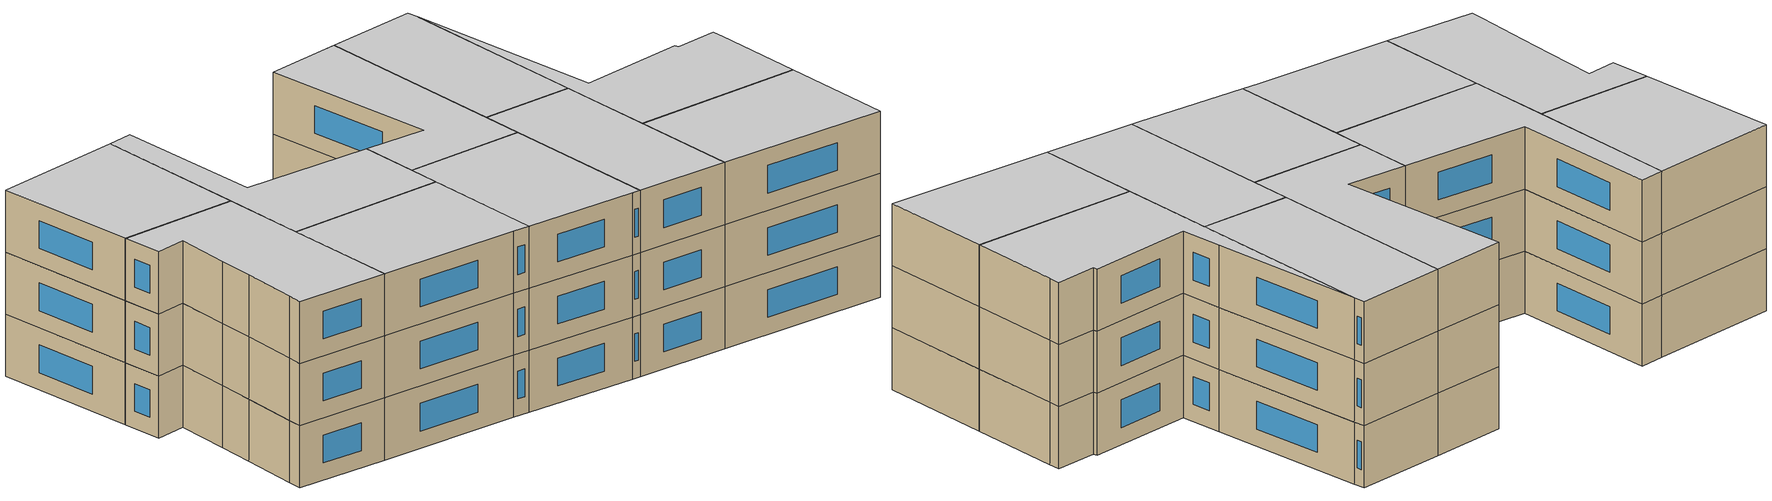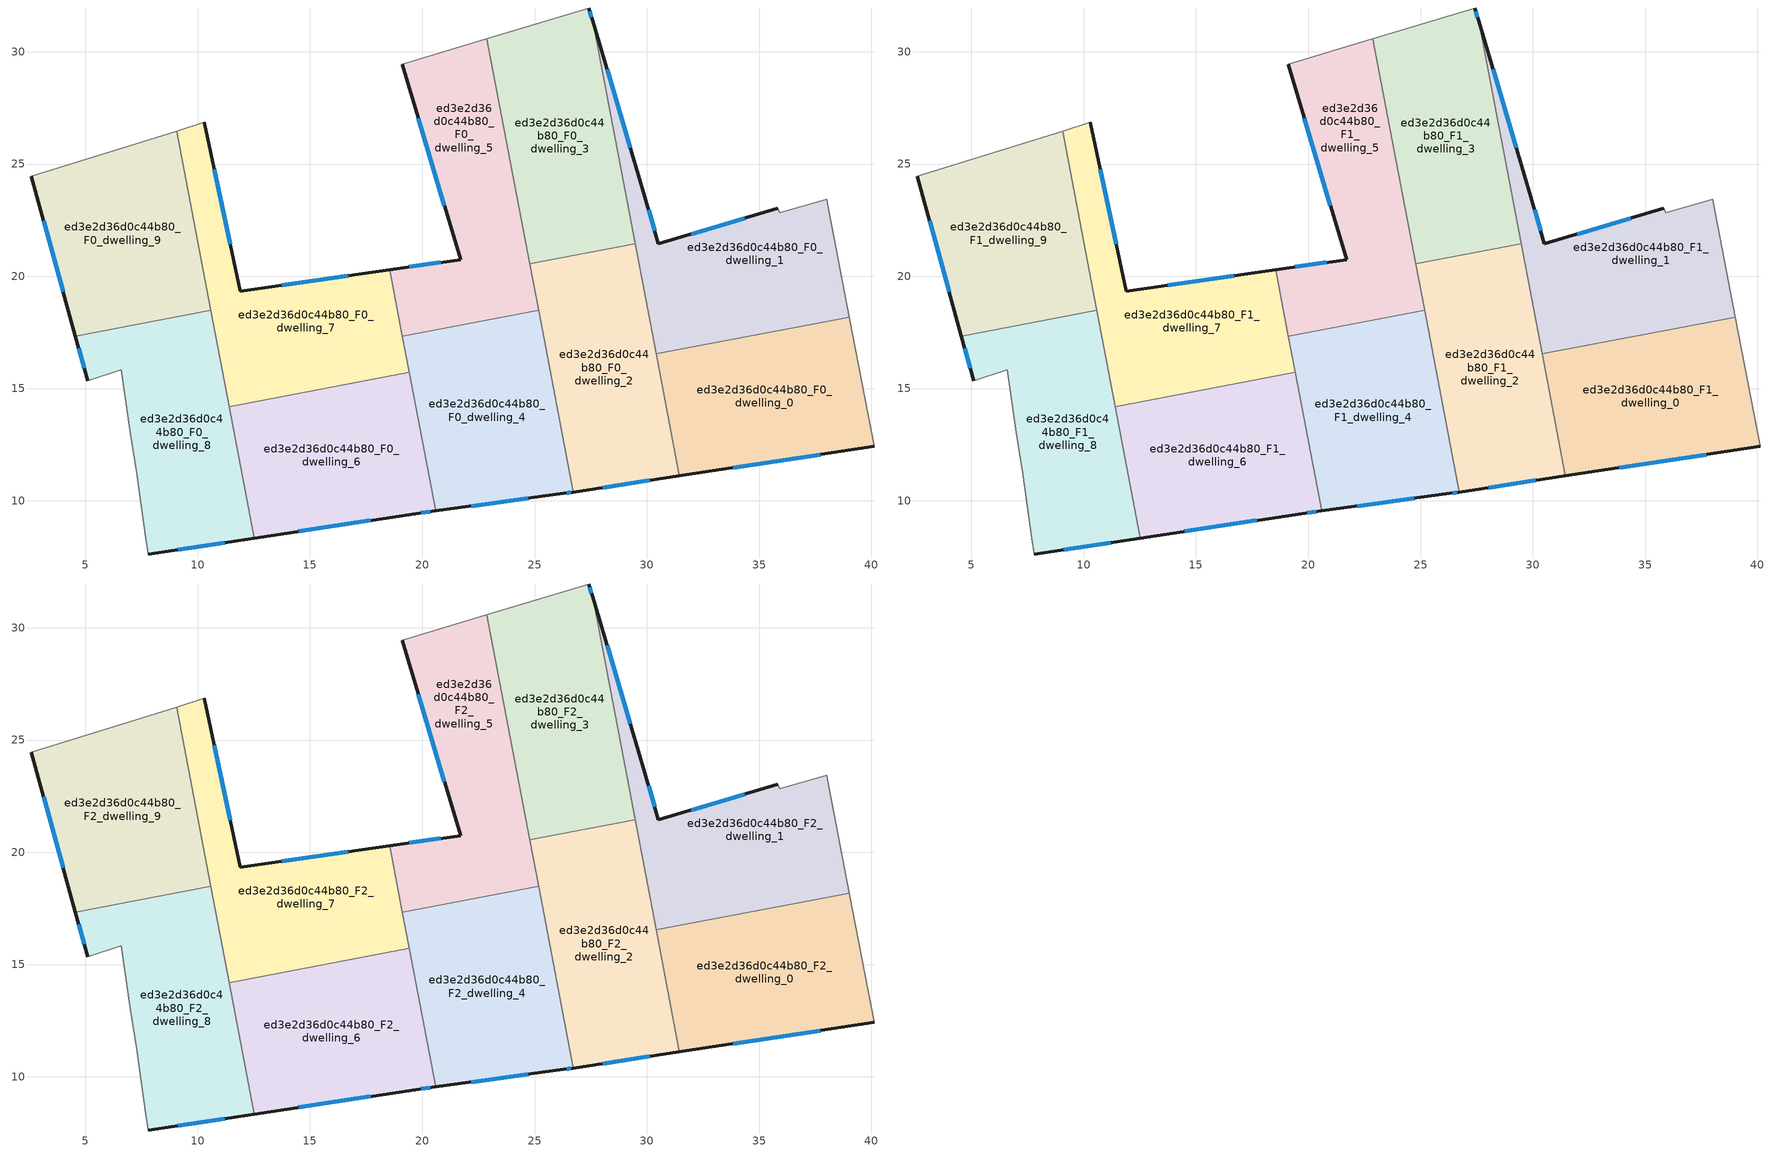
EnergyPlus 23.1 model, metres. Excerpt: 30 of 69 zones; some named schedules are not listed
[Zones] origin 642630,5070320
ed3e2d36d0c44b80_F0_dwelling_0
 floor ground (EU_floor_Construction): 39.02,18.18 40.12,12.43 31.45,11.11 30.41,16.54 z0
 wall outside (EU_wall_Construction): 31.45,11.11 40.12,12.43 z0:3
 wall to ed3e2d36d0c44b80_F0_dwelling_1 (EU_wall_Construction): 39.02,18.18 30.41,16.54 z0:3
 wall adiabatic (EU_wall_Construction): 40.12,12.43 39.02,18.18 z0:3
 wall to ed3e2d36d0c44b80_F0_dwelling_2 (EU_wall_Construction): 30.41,16.54 31.45,11.11 z0:3
 window (EU_Window_Construction): 33.85,11.48 37.72,12.07 z0.83:2.17
ed3e2d36d0c44b80_F0_dwelling_1
 floor ground (EU_floor_Construction): 38.02,23.44 38.12,22.84 39.02,18.18 30.41,16.54 27.58,31.39 29.92,23.54 30.52,21.44 35.82,23.04 35.92,22.84 z0
 wall outside (EU_wall_Construction): 35.82,23.04 30.52,21.44 29.92,23.54 27.58,31.39 z0:3
 wall adiabatic (EU_wall_Construction): 39.02,18.18 38.12,22.84 38.02,23.44 35.92,22.84 35.82,23.04 z0:3
 wall to ed3e2d36d0c44b80_F0_dwelling_3 (EU_wall_Construction): 27.58,31.39 29.48,21.46 z0:3
 wall to ed3e2d36d0c44b80_F0_dwelling_2 (EU_wall_Construction): 29.48,21.46 30.41,16.54 z0:3
 window (EU_Window_Construction): 29.27,25.71 28.23,29.22 / 30.35,22.02 30.08,22.96 / 34.35,22.6 31.98,21.88 z0.83:2.17
ed3e2d36d0c44b80_F0_dwelling_2
 floor ground (EU_floor_Construction): 29.48,21.46 31.45,11.11 26.72,10.39 24.78,20.56 z0
 wall outside (EU_wall_Construction): 26.72,10.39 31.45,11.11 z0:3
 wall to ed3e2d36d0c44b80_F0_dwelling_3 (EU_wall_Construction): 29.48,21.46 24.78,20.56 z0:3
 wall to ed3e2d36d0c44b80_F0_dwelling_4 (EU_wall_Construction): 25.18,18.49 26.72,10.39 z0:3
 wall to ed3e2d36d0c44b80_F0_dwelling_5 (EU_wall_Construction): 24.78,20.56 25.18,18.49 z0:3
 window (EU_Window_Construction): 28.03,10.59 30.14,10.91 z0.83:2.17
ed3e2d36d0c44b80_F0_dwelling_3
 floor ground (EU_floor_Construction): 27.58,31.39 29.48,21.46 24.78,20.56 22.87,30.58 27.42,31.95 z0
 wall outside (EU_wall_Construction): 27.58,31.39 27.42,31.95 z0:3
 wall adiabatic (EU_wall_Construction): 27.42,31.95 22.87,30.58 z0:3
 wall to ed3e2d36d0c44b80_F0_dwelling_5 (EU_wall_Construction): 22.87,30.58 24.78,20.56 z0:3
 window (EU_Window_Construction): 27.54,31.54 27.46,31.79 z0.83:2.17
ed3e2d36d0c44b80_F0_dwelling_4
 floor ground (EU_floor_Construction): 25.18,18.49 26.72,10.39 26.31,10.33 20.59,9.55 19.11,17.33 z0
 wall outside (EU_wall_Construction): 20.59,9.55 26.31,10.33 26.72,10.39 z0:3
 wall to ed3e2d36d0c44b80_F0_dwelling_5 (EU_wall_Construction): 25.18,18.49 19.11,17.33 z0:3
 wall to ed3e2d36d0c44b80_F0_dwelling_6 (EU_wall_Construction): 19.42,15.72 20.59,9.55 z0:3
 wall to ed3e2d36d0c44b80_F0_dwelling_7 (EU_wall_Construction): 19.11,17.33 19.42,15.72 z0:3
 window (EU_Window_Construction): 26.42,10.35 26.61,10.38 / 22.18,9.77 24.73,10.12 z0.83:2.17
ed3e2d36d0c44b80_F0_dwelling_5
 floor ground (EU_floor_Construction): 22.87,30.58 25.18,18.49 19.11,17.33 18.55,20.29 21.71,20.74 19.11,29.45 z0
 wall outside (EU_wall_Construction): 19.11,29.45 21.71,20.74 18.55,20.29 z0:3
 wall adiabatic (EU_wall_Construction): 22.87,30.58 19.11,29.45 z0:3
 wall to ed3e2d36d0c44b80_F0_dwelling_7 (EU_wall_Construction): 18.55,20.29 19.11,17.33 z0:3
 window (EU_Window_Construction): 19.83,27.04 20.99,23.15 / 20.83,20.62 19.42,20.41 z0.83:2.17
ed3e2d36d0c44b80_F0_dwelling_6
 floor ground (EU_floor_Construction): 19.42,15.72 20.59,9.55 19.7,9.43 12.52,8.34 11.4,14.19 z0
 wall outside (EU_wall_Construction): 12.52,8.34 19.7,9.43 20.59,9.55 z0:3
 wall to ed3e2d36d0c44b80_F0_dwelling_7 (EU_wall_Construction): 19.42,15.72 11.4,14.19 z0:3
 wall to ed3e2d36d0c44b80_F0_dwelling_8 (EU_wall_Construction): 11.4,14.19 12.52,8.34 z0:3
 window (EU_Window_Construction): 14.51,8.64 17.72,9.13 / 19.95,9.47 20.35,9.52 z0.83:2.17
ed3e2d36d0c44b80_F0_dwelling_7
 floor ground (EU_floor_Construction): 18.55,20.29 19.42,15.72 11.4,14.19 9.06,26.46 10.3,26.85 11.9,19.34 z0
 wall outside (EU_wall_Construction): 18.55,20.29 11.9,19.34 10.3,26.85 z0:3
 wall adiabatic (EU_wall_Construction): 10.3,26.85 9.06,26.46 z0:3
 wall to ed3e2d36d0c44b80_F0_dwelling_9 (EU_wall_Construction): 9.06,26.46 10.58,18.49 z0:3
 wall to ed3e2d36d0c44b80_F0_dwelling_8 (EU_wall_Construction): 10.58,18.49 11.4,14.19 z0:3
 window (EU_Window_Construction): 11.46,21.42 10.75,24.77 / 16.71,20.03 13.74,19.6 z0.83:2.17
ed3e2d36d0c44b80_F0_dwelling_8
 floor ground (EU_floor_Construction): 10.58,18.49 12.52,8.34 7.8,7.63 7.7,8.34 7.3,11.24 7,13.04 6.6,15.84 5.1,15.34 4.55,17.34 z0
 wall outside (EU_wall_Construction): 4.55,17.34 5.1,15.34 / 7.8,7.63 12.52,8.34 z0:3
 wall adiabatic (EU_wall_Construction): 5.1,15.34 6.6,15.84 7,13.04 7.3,11.24 7.7,8.34 7.8,7.63 z0:3
 wall to ed3e2d36d0c44b80_F0_dwelling_9 (EU_wall_Construction): 10.58,18.49 4.55,17.34 z0:3
 window (EU_Window_Construction): 4.7,16.79 4.95,15.89 / 9.1,7.83 11.21,8.14 z0.83:2.17
ed3e2d36d0c44b80_F0_dwelling_9
 floor ground (EU_floor_Construction): 9.06,26.46 10.58,18.49 4.55,17.34 2.6,24.45 z0
 wall outside (EU_wall_Construction): 2.6,24.45 4.55,17.34 z0:3
 wall adiabatic (EU_wall_Construction): 9.06,26.46 2.6,24.45 z0:3
 window (EU_Window_Construction): 3.14,22.48 4.01,19.31 z0.83:2.17
ed3e2d36d0c44b80_F1_dwelling_0
 floor to ed3e2d36d0c44b80_F0_dwelling_0 (EU_floor_Construction): 39.02,18.18 40.12,12.43 31.45,11.11 30.41,16.54 z3
 wall outside (EU_wall_Construction): 31.45,11.11 40.12,12.43 z3:6
 wall to ed3e2d36d0c44b80_F1_dwelling_1 (EU_wall_Construction): 39.02,18.18 30.41,16.54 z3:6
 wall adiabatic (EU_wall_Construction): 40.12,12.43 39.02,18.18 z3:6
 wall to ed3e2d36d0c44b80_F1_dwelling_2 (EU_wall_Construction): 30.41,16.54 31.45,11.11 z3:6
 window (EU_Window_Construction): 33.85,11.48 37.72,12.07 z3.83:5.17
ed3e2d36d0c44b80_F1_dwelling_1
 floor to ed3e2d36d0c44b80_F0_dwelling_1 (EU_floor_Construction): 38.02,23.44 38.12,22.84 39.02,18.18 30.41,16.54 27.58,31.39 29.92,23.54 30.52,21.44 35.82,23.04 35.92,22.84 z3
 wall outside (EU_wall_Construction): 35.82,23.04 30.52,21.44 29.92,23.54 27.58,31.39 z3:6
 wall adiabatic (EU_wall_Construction): 39.02,18.18 38.12,22.84 38.02,23.44 35.92,22.84 35.82,23.04 z3:6
 wall to ed3e2d36d0c44b80_F1_dwelling_3 (EU_wall_Construction): 27.58,31.39 29.48,21.46 z3:6
 wall to ed3e2d36d0c44b80_F1_dwelling_2 (EU_wall_Construction): 29.48,21.46 30.41,16.54 z3:6
 window (EU_Window_Construction): 29.27,25.71 28.23,29.22 / 30.35,22.02 30.08,22.96 / 34.35,22.6 31.98,21.88 z3.83:5.17
ed3e2d36d0c44b80_F1_dwelling_2
 floor to ed3e2d36d0c44b80_F0_dwelling_2 (EU_floor_Construction): 29.48,21.46 31.45,11.11 26.72,10.39 24.78,20.56 z3
 wall outside (EU_wall_Construction): 26.72,10.39 31.45,11.11 z3:6
 wall to ed3e2d36d0c44b80_F1_dwelling_3 (EU_wall_Construction): 29.48,21.46 24.78,20.56 z3:6
 wall to ed3e2d36d0c44b80_F1_dwelling_4 (EU_wall_Construction): 25.18,18.49 26.72,10.39 z3:6
 wall to ed3e2d36d0c44b80_F1_dwelling_5 (EU_wall_Construction): 24.78,20.56 25.18,18.49 z3:6
 window (EU_Window_Construction): 28.03,10.59 30.14,10.91 z3.83:5.17
ed3e2d36d0c44b80_F1_dwelling_3
 floor to ed3e2d36d0c44b80_F0_dwelling_3 (EU_floor_Construction): 27.58,31.39 29.48,21.46 24.78,20.56 22.87,30.58 27.42,31.95 z3
 wall outside (EU_wall_Construction): 27.58,31.39 27.42,31.95 z3:6
 wall adiabatic (EU_wall_Construction): 27.42,31.95 22.87,30.58 z3:6
 wall to ed3e2d36d0c44b80_F1_dwelling_5 (EU_wall_Construction): 22.87,30.58 24.78,20.56 z3:6
 window (EU_Window_Construction): 27.54,31.54 27.46,31.79 z3.83:5.17
ed3e2d36d0c44b80_F1_dwelling_4
 floor to ed3e2d36d0c44b80_F0_dwelling_4 (EU_floor_Construction): 25.18,18.49 26.72,10.39 26.31,10.33 20.59,9.55 19.11,17.33 z3
 wall outside (EU_wall_Construction): 20.59,9.55 26.31,10.33 26.72,10.39 z3:6
 wall to ed3e2d36d0c44b80_F1_dwelling_5 (EU_wall_Construction): 25.18,18.49 19.11,17.33 z3:6
 wall to ed3e2d36d0c44b80_F1_dwelling_6 (EU_wall_Construction): 19.42,15.72 20.59,9.55 z3:6
 wall to ed3e2d36d0c44b80_F1_dwelling_7 (EU_wall_Construction): 19.11,17.33 19.42,15.72 z3:6
 window (EU_Window_Construction): 26.42,10.35 26.61,10.38 / 22.18,9.77 24.73,10.12 z3.83:5.17
ed3e2d36d0c44b80_F1_dwelling_5
 floor to ed3e2d36d0c44b80_F0_dwelling_5 (EU_floor_Construction): 22.87,30.58 25.18,18.49 19.11,17.33 18.55,20.29 21.71,20.74 19.11,29.45 z3
 wall outside (EU_wall_Construction): 19.11,29.45 21.71,20.74 18.55,20.29 z3:6
 wall adiabatic (EU_wall_Construction): 22.87,30.58 19.11,29.45 z3:6
 wall to ed3e2d36d0c44b80_F1_dwelling_7 (EU_wall_Construction): 18.55,20.29 19.11,17.33 z3:6
 window (EU_Window_Construction): 19.83,27.04 20.99,23.15 / 20.83,20.62 19.42,20.41 z3.83:5.17
ed3e2d36d0c44b80_F1_dwelling_6
 floor to ed3e2d36d0c44b80_F0_dwelling_6 (EU_floor_Construction): 19.42,15.72 20.59,9.55 19.7,9.43 12.52,8.34 11.4,14.19 z3
 wall outside (EU_wall_Construction): 12.52,8.34 19.7,9.43 20.59,9.55 z3:6
 wall to ed3e2d36d0c44b80_F1_dwelling_7 (EU_wall_Construction): 19.42,15.72 11.4,14.19 z3:6
 wall to ed3e2d36d0c44b80_F1_dwelling_8 (EU_wall_Construction): 11.4,14.19 12.52,8.34 z3:6
 window (EU_Window_Construction): 14.51,8.64 17.72,9.13 / 19.95,9.47 20.35,9.52 z3.83:5.17
ed3e2d36d0c44b80_F1_dwelling_7
 floor to ed3e2d36d0c44b80_F0_dwelling_7 (EU_floor_Construction): 18.55,20.29 19.42,15.72 11.4,14.19 9.06,26.46 10.3,26.85 11.9,19.34 z3
 wall outside (EU_wall_Construction): 18.55,20.29 11.9,19.34 10.3,26.85 z3:6
 wall adiabatic (EU_wall_Construction): 10.3,26.85 9.06,26.46 z3:6
 wall to ed3e2d36d0c44b80_F1_dwelling_9 (EU_wall_Construction): 9.06,26.46 10.58,18.49 z3:6
 wall to ed3e2d36d0c44b80_F1_dwelling_8 (EU_wall_Construction): 10.58,18.49 11.4,14.19 z3:6
 window (EU_Window_Construction): 11.46,21.42 10.75,24.77 / 16.71,20.03 13.74,19.6 z3.83:5.17
ed3e2d36d0c44b80_F1_dwelling_8
 floor to ed3e2d36d0c44b80_F0_dwelling_8 (EU_floor_Construction): 10.58,18.49 12.52,8.34 7.8,7.63 7.7,8.34 7.3,11.24 7,13.04 6.6,15.84 5.1,15.34 4.55,17.34 z3
 wall outside (EU_wall_Construction): 4.55,17.34 5.1,15.34 / 7.8,7.63 12.52,8.34 z3:6
 wall adiabatic (EU_wall_Construction): 5.1,15.34 6.6,15.84 7,13.04 7.3,11.24 7.7,8.34 7.8,7.63 z3:6
 wall to ed3e2d36d0c44b80_F1_dwelling_9 (EU_wall_Construction): 10.58,18.49 4.55,17.34 z3:6
 window (EU_Window_Construction): 4.7,16.79 4.95,15.89 / 9.1,7.83 11.21,8.14 z3.83:5.17
ed3e2d36d0c44b80_F1_dwelling_9
 floor to ed3e2d36d0c44b80_F0_dwelling_9 (EU_floor_Construction): 9.06,26.46 10.58,18.49 4.55,17.34 2.6,24.45 z3
 wall outside (EU_wall_Construction): 2.6,24.45 4.55,17.34 z3:6
 wall adiabatic (EU_wall_Construction): 9.06,26.46 2.6,24.45 z3:6
 window (EU_Window_Construction): 3.14,22.48 4.01,19.31 z3.83:5.17
ed3e2d36d0c44b80_F2_dwelling_0
 floor to ed3e2d36d0c44b80_F1_dwelling_0 (EU_floor_Construction): 39.02,18.18 40.12,12.43 31.45,11.11 30.41,16.54 z6
 wall outside (EU_wall_Construction): 31.45,11.11 40.12,12.43 z6:9
 wall to ed3e2d36d0c44b80_F2_dwelling_1 (EU_wall_Construction): 39.02,18.18 30.41,16.54 z6:9
 wall adiabatic (EU_wall_Construction): 40.12,12.43 39.02,18.18 z6:9
 wall to ed3e2d36d0c44b80_F2_dwelling_2 (EU_wall_Construction): 30.41,16.54 31.45,11.11 z6:9
 window (EU_Window_Construction): 33.85,11.48 37.72,12.07 z6.83:8.17
 ceiling to ed3e2d36d0c44b80_F3_dwelling_0 (EU_floor_Construction): 40.12,12.43 39.02,18.18 30.41,16.54 31.45,11.11 z9
ed3e2d36d0c44b80_F2_dwelling_1
 floor to ed3e2d36d0c44b80_F1_dwelling_1 (EU_floor_Construction): 38.02,23.44 38.12,22.84 39.02,18.18 30.41,16.54 27.58,31.39 29.92,23.54 30.52,21.44 35.82,23.04 35.92,22.84 z6
 wall outside (EU_wall_Construction): 35.82,23.04 30.52,21.44 29.92,23.54 27.58,31.39 z6:9
 wall adiabatic (EU_wall_Construction): 39.02,18.18 38.12,22.84 38.02,23.44 35.92,22.84 35.82,23.04 z6:9
 wall to ed3e2d36d0c44b80_F2_dwelling_3 (EU_wall_Construction): 27.58,31.39 29.48,21.46 z6:9
 wall to ed3e2d36d0c44b80_F2_dwelling_2 (EU_wall_Construction): 29.48,21.46 30.41,16.54 z6:9
 window (EU_Window_Construction): 29.27,25.71 28.23,29.22 / 30.35,22.02 30.08,22.96 / 34.35,22.6 31.98,21.88 z6.83:8.17
 ceiling to ed3e2d36d0c44b80_F3_dwelling_1 (EU_floor_Construction): 39.02,18.18 38.12,22.84 38.02,23.44 35.92,22.84 35.82,23.04 30.52,21.44 29.92,23.54 27.58,31.39 30.41,16.54 z9
ed3e2d36d0c44b80_F2_dwelling_2
 floor to ed3e2d36d0c44b80_F1_dwelling_2 (EU_floor_Construction): 29.48,21.46 31.45,11.11 26.72,10.39 24.78,20.56 z6
 wall outside (EU_wall_Construction): 26.72,10.39 31.45,11.11 z6:9
 wall to ed3e2d36d0c44b80_F2_dwelling_3 (EU_wall_Construction): 29.48,21.46 24.78,20.56 z6:9
 wall to ed3e2d36d0c44b80_F2_dwelling_4 (EU_wall_Construction): 25.18,18.49 26.72,10.39 z6:9
 wall to ed3e2d36d0c44b80_F2_dwelling_5 (EU_wall_Construction): 24.78,20.56 25.18,18.49 z6:9
 window (EU_Window_Construction): 28.03,10.59 30.14,10.91 z6.83:8.17
 ceiling to ed3e2d36d0c44b80_F3_dwelling_2 (EU_floor_Construction): 31.45,11.11 29.48,21.46 24.78,20.56 26.72,10.39 z9
ed3e2d36d0c44b80_F2_dwelling_3
 floor to ed3e2d36d0c44b80_F1_dwelling_3 (EU_floor_Construction): 27.58,31.39 29.48,21.46 24.78,20.56 22.87,30.58 27.42,31.95 z6
 wall outside (EU_wall_Construction): 27.58,31.39 27.42,31.95 z6:9
 wall adiabatic (EU_wall_Construction): 27.42,31.95 22.87,30.58 z6:9
 wall to ed3e2d36d0c44b80_F2_dwelling_5 (EU_wall_Construction): 22.87,30.58 24.78,20.56 z6:9
 window (EU_Window_Construction): 27.54,31.54 27.46,31.79 z6.83:8.17
 ceiling to ed3e2d36d0c44b80_F3_dwelling_3 (EU_floor_Construction): 29.48,21.46 27.58,31.39 27.42,31.95 22.87,30.58 24.78,20.56 z9
ed3e2d36d0c44b80_F2_dwelling_4
 floor to ed3e2d36d0c44b80_F1_dwelling_4 (EU_floor_Construction): 25.18,18.49 26.72,10.39 26.31,10.33 20.59,9.55 19.11,17.33 z6
 wall outside (EU_wall_Construction): 20.59,9.55 26.31,10.33 26.72,10.39 z6:9
 wall to ed3e2d36d0c44b80_F2_dwelling_5 (EU_wall_Construction): 25.18,18.49 19.11,17.33 z6:9
 wall to ed3e2d36d0c44b80_F2_dwelling_6 (EU_wall_Construction): 19.42,15.72 20.59,9.55 z6:9
 wall to ed3e2d36d0c44b80_F2_dwelling_7 (EU_wall_Construction): 19.11,17.33 19.42,15.72 z6:9
 window (EU_Window_Construction): 26.42,10.35 26.61,10.38 / 22.18,9.77 24.73,10.12 z6.83:8.17
 ceiling to ed3e2d36d0c44b80_F3_dwelling_4 (EU_floor_Construction): 26.72,10.39 25.18,18.49 19.11,17.33 20.59,9.55 26.31,10.33 z9
ed3e2d36d0c44b80_F2_dwelling_5
 floor to ed3e2d36d0c44b80_F1_dwelling_5 (EU_floor_Construction): 22.87,30.58 25.18,18.49 19.11,17.33 18.55,20.29 21.71,20.74 19.11,29.45 z6
 wall outside (EU_wall_Construction): 19.11,29.45 21.71,20.74 18.55,20.29 z6:9
 wall adiabatic (EU_wall_Construction): 22.87,30.58 19.11,29.45 z6:9
 wall to ed3e2d36d0c44b80_F2_dwelling_7 (EU_wall_Construction): 18.55,20.29 19.11,17.33 z6:9
 window (EU_Window_Construction): 19.83,27.04 20.99,23.15 / 20.83,20.62 19.42,20.41 z6.83:8.17
 ceiling to ed3e2d36d0c44b80_F3_dwelling_5 (EU_floor_Construction): 25.18,18.49 22.87,30.58 19.11,29.45 21.71,20.74 18.55,20.29 19.11,17.33 z9
ed3e2d36d0c44b80_F2_dwelling_6
 floor to ed3e2d36d0c44b80_F1_dwelling_6 (EU_floor_Construction): 19.42,15.72 20.59,9.55 19.7,9.43 12.52,8.34 11.4,14.19 z6
 wall outside (EU_wall_Construction): 12.52,8.34 19.7,9.43 20.59,9.55 z6:9
 wall to ed3e2d36d0c44b80_F2_dwelling_7 (EU_wall_Construction): 19.42,15.72 11.4,14.19 z6:9
 wall to ed3e2d36d0c44b80_F2_dwelling_8 (EU_wall_Construction): 11.4,14.19 12.52,8.34 z6:9
 window (EU_Window_Construction): 14.51,8.64 17.72,9.13 / 19.95,9.47 20.35,9.52 z6.83:8.17
 ceiling to ed3e2d36d0c44b80_F3_dwelling_6 (EU_floor_Construction): 20.59,9.55 19.42,15.72 11.4,14.19 12.52,8.34 19.7,9.43 z9
ed3e2d36d0c44b80_F2_dwelling_7
 floor to ed3e2d36d0c44b80_F1_dwelling_7 (EU_floor_Construction): 18.55,20.29 19.42,15.72 11.4,14.19 9.06,26.46 10.3,26.85 11.9,19.34 z6
 wall outside (EU_wall_Construction): 18.55,20.29 11.9,19.34 10.3,26.85 z6:9
 wall adiabatic (EU_wall_Construction): 10.3,26.85 9.06,26.46 z6:9
 wall to ed3e2d36d0c44b80_F2_dwelling_9 (EU_wall_Construction): 9.06,26.46 10.58,18.49 z6:9
 wall to ed3e2d36d0c44b80_F2_dwelling_8 (EU_wall_Construction): 10.58,18.49 11.4,14.19 z6:9
 window (EU_Window_Construction): 11.46,21.42 10.75,24.77 / 16.71,20.03 13.74,19.6 z6.83:8.17
 ceiling to ed3e2d36d0c44b80_F3_dwelling_7 (EU_floor_Construction): 19.42,15.72 18.55,20.29 11.9,19.34 10.3,26.85 9.06,26.46 11.4,14.19 z9
ed3e2d36d0c44b80_F2_dwelling_8
 floor to ed3e2d36d0c44b80_F1_dwelling_8 (EU_floor_Construction): 10.58,18.49 12.52,8.34 7.8,7.63 7.7,8.34 7.3,11.24 7,13.04 6.6,15.84 5.1,15.34 4.55,17.34 z6
 wall outside (EU_wall_Construction): 4.55,17.34 5.1,15.34 / 7.8,7.63 12.52,8.34 z6:9
 wall adiabatic (EU_wall_Construction): 5.1,15.34 6.6,15.84 7,13.04 7.3,11.24 7.7,8.34 7.8,7.63 z6:9
 wall to ed3e2d36d0c44b80_F2_dwelling_9 (EU_wall_Construction): 10.58,18.49 4.55,17.34 z6:9
 window (EU_Window_Construction): 4.7,16.79 4.95,15.89 / 9.1,7.83 11.21,8.14 z6.83:8.17
 ceiling to ed3e2d36d0c44b80_F3_dwelling_8 (EU_floor_Construction): 12.52,8.34 10.58,18.49 4.55,17.34 5.1,15.34 6.6,15.84 7,13.04 7.3,11.24 7.7,8.34 7.8,7.63 z9
ed3e2d36d0c44b80_F2_dwelling_9
 floor to ed3e2d36d0c44b80_F1_dwelling_9 (EU_floor_Construction): 9.06,26.46 10.58,18.49 4.55,17.34 2.6,24.45 z6
 wall outside (EU_wall_Construction): 2.6,24.45 4.55,17.34 z6:9
 wall adiabatic (EU_wall_Construction): 9.06,26.46 2.6,24.45 z6:9
 window (EU_Window_Construction): 3.14,22.48 4.01,19.31 z6.83:8.17
 ceiling to ed3e2d36d0c44b80_F3_dwelling_9 (EU_floor_Construction): 10.58,18.49 9.06,26.46 2.6,24.45 4.55,17.34 z9
[Building]
EU S2 Campaign: North Axis=0; Terrain=City; Solar Distribution=FullExterior
[Site:Location]
Lyon-Bron: Latitude=45.75; Longitude=5; Time Zone=1; Elevation=198
[SizingPeriod:WeatherFileDays]
AnnualSizingPeriod: Begin Month=1; Begin Day of Month=1; End Month=12; End Day of Month=31; Day of Week for Start Day=Monday; Use Weather File Daylight Saving Period=No; Use Weather File Rain and Snow Indicators=No
[MATERIAL]
EU_InternalMass_Material: Roughness=MediumRough; Thickness=0.1; Conductivity=1; Density=1800; Specific Heat=900; Thermal Absorptance=0.9; Solar Absorptance=0.7; Visible Absorptance=0.7
[MATERIAL:NOMASS] Roughness=MediumRough; Thermal Absorptance=0.9; Solar Absorptance=0.7; Visible Absorptance=0.7
Name | Thermal Resistance
EU_wall_NoMass | 1.97775
EU_floor_NoMass | 1.84812
[WINDOWMATERIAL:SIMPLEGLAZINGSYSTEM]
EU_Window_SimpleGlazing: UFactor=3.27502; Solar Heat Gain Coefficient=0.76; Visible Transmittance=0.76
[CONSTRUCTION]
EU_wall_Construction: EU_wall_NoMass
EU_floor_Construction: EU_floor_NoMass
EU_InternalMass_Construction: EU_InternalMass_Material
EU_Window_Construction: EU_Window_SimpleGlazing
[ZONE] Type=1; Multiplier=1; Ceiling Height=autocalculate; Floor Area=autocalculate; Part of Total Floor Area=Yes
Name | Volume
ed3e2d36d0c44b80_F0_dwelling_0; ed3e2d36d0c44b80_F1_dwelling_0; ed3e2d36d0c44b80_F2_dwelling_0 | 149.678
ed3e2d36d0c44b80_F0_dwelling_1; ed3e2d36d0c44b80_F1_dwelling_1; ed3e2d36d0c44b80_F2_dwelling_1; ed3e2d36d0c44b80_F0_dwelling_3; ed3e2d36d0c44b80_F1_dwelling_3; ed3e2d36d0c44b80_F2_dwelling_3 | 149.651
ed3e2d36d0c44b80_F0_dwelling_2; ed3e2d36d0c44b80_F1_dwelling_2; ed3e2d36d0c44b80_F2_dwelling_2 | 149.654
ed3e2d36d0c44b80_F0_dwelling_4; ed3e2d36d0c44b80_F1_dwelling_4; ed3e2d36d0c44b80_F2_dwelling_4 | 149.695
ed3e2d36d0c44b80_F0_dwelling_5; ed3e2d36d0c44b80_F1_dwelling_5; ed3e2d36d0c44b80_F2_dwelling_5 | 149.674
ed3e2d36d0c44b80_F0_dwelling_6; ed3e2d36d0c44b80_F1_dwelling_6; ed3e2d36d0c44b80_F2_dwelling_6 | 149.658
ed3e2d36d0c44b80_F0_dwelling_7; ed3e2d36d0c44b80_F1_dwelling_7; ed3e2d36d0c44b80_F2_dwelling_7 | 149.681
ed3e2d36d0c44b80_F0_dwelling_8; ed3e2d36d0c44b80_F1_dwelling_8; ed3e2d36d0c44b80_F2_dwelling_8 | 149.673
ed3e2d36d0c44b80_F0_dwelling_9; ed3e2d36d0c44b80_F1_dwelling_9; ed3e2d36d0c44b80_F2_dwelling_9 | 149.668
[INTERNALMASS] Construction=EU_InternalMass_Construction
Name | Zone or ZoneList | Surface Area
ed3e2d36d0c44b80_F0_dwelling_0_EU_InternalMass | ed3e2d36d0c44b80_F0_dwelling_0 | 49.8918
ed3e2d36d0c44b80_F0_dwelling_1_EU_InternalMass | ed3e2d36d0c44b80_F0_dwelling_1 | 49.885
ed3e2d36d0c44b80_F0_dwelling_2_EU_InternalMass | ed3e2d36d0c44b80_F0_dwelling_2 | 49.8845
ed3e2d36d0c44b80_F0_dwelling_3_EU_InternalMass | ed3e2d36d0c44b80_F0_dwelling_3 | 49.8824
ed3e2d36d0c44b80_F0_dwelling_4_EU_InternalMass | ed3e2d36d0c44b80_F0_dwelling_4 | 49.8972
ed3e2d36d0c44b80_F0_dwelling_5_EU_InternalMass | ed3e2d36d0c44b80_F0_dwelling_5 | 49.8906
ed3e2d36d0c44b80_F0_dwelling_6_EU_InternalMass | ed3e2d36d0c44b80_F0_dwelling_6 | 49.8862
ed3e2d36d0c44b80_F0_dwelling_7_EU_InternalMass | ed3e2d36d0c44b80_F0_dwelling_7 | 49.8934
ed3e2d36d0c44b80_F0_dwelling_8_EU_InternalMass | ed3e2d36d0c44b80_F0_dwelling_8 | 49.8909
ed3e2d36d0c44b80_F0_dwelling_9_EU_InternalMass | ed3e2d36d0c44b80_F0_dwelling_9 | 49.8883
ed3e2d36d0c44b80_F1_dwelling_0_EU_InternalMass | ed3e2d36d0c44b80_F1_dwelling_0 | 49.8918
ed3e2d36d0c44b80_F1_dwelling_1_EU_InternalMass | ed3e2d36d0c44b80_F1_dwelling_1 | 49.885
ed3e2d36d0c44b80_F1_dwelling_2_EU_InternalMass | ed3e2d36d0c44b80_F1_dwelling_2 | 49.8845
ed3e2d36d0c44b80_F1_dwelling_3_EU_InternalMass | ed3e2d36d0c44b80_F1_dwelling_3 | 49.8824
ed3e2d36d0c44b80_F1_dwelling_4_EU_InternalMass | ed3e2d36d0c44b80_F1_dwelling_4 | 49.8972
ed3e2d36d0c44b80_F1_dwelling_5_EU_InternalMass | ed3e2d36d0c44b80_F1_dwelling_5 | 49.8906
ed3e2d36d0c44b80_F1_dwelling_6_EU_InternalMass | ed3e2d36d0c44b80_F1_dwelling_6 | 49.8862
ed3e2d36d0c44b80_F1_dwelling_7_EU_InternalMass | ed3e2d36d0c44b80_F1_dwelling_7 | 49.8934
ed3e2d36d0c44b80_F1_dwelling_8_EU_InternalMass | ed3e2d36d0c44b80_F1_dwelling_8 | 49.8909
ed3e2d36d0c44b80_F1_dwelling_9_EU_InternalMass | ed3e2d36d0c44b80_F1_dwelling_9 | 49.8883
ed3e2d36d0c44b80_F2_dwelling_0_EU_InternalMass | ed3e2d36d0c44b80_F2_dwelling_0 | 49.8918
ed3e2d36d0c44b80_F2_dwelling_1_EU_InternalMass | ed3e2d36d0c44b80_F2_dwelling_1 | 49.885
ed3e2d36d0c44b80_F2_dwelling_2_EU_InternalMass | ed3e2d36d0c44b80_F2_dwelling_2 | 49.8845
ed3e2d36d0c44b80_F2_dwelling_3_EU_InternalMass | ed3e2d36d0c44b80_F2_dwelling_3 | 49.8824
ed3e2d36d0c44b80_F2_dwelling_4_EU_InternalMass | ed3e2d36d0c44b80_F2_dwelling_4 | 49.8972
ed3e2d36d0c44b80_F2_dwelling_5_EU_InternalMass | ed3e2d36d0c44b80_F2_dwelling_5 | 49.8906
ed3e2d36d0c44b80_F2_dwelling_6_EU_InternalMass | ed3e2d36d0c44b80_F2_dwelling_6 | 49.8862
ed3e2d36d0c44b80_F2_dwelling_7_EU_InternalMass | ed3e2d36d0c44b80_F2_dwelling_7 | 49.8934
ed3e2d36d0c44b80_F2_dwelling_8_EU_InternalMass | ed3e2d36d0c44b80_F2_dwelling_8 | 49.8909
ed3e2d36d0c44b80_F2_dwelling_9_EU_InternalMass | ed3e2d36d0c44b80_F2_dwelling_9 | 49.8883
[OTHEREQUIPMENT] Fuel Type=Electricity; Design Level Calculation Method=Watts/Area; Power per Zone Floor Area=1; Fraction Latent=0; Fraction Radiant=0; Fraction Lost=0; Carbon Dioxide Generation Rate=0; EndUse Subcategory=EU_Step8_InternalGains
Name | Zone or ZoneList or Space or SpaceList | Schedule
EU_Step8_InternalGain_ed3e2d36d0c44b80_F0_dwelling_0_f000 | ed3e2d36d0c44b80_F0_dwelling_0 | EU_Step8_GainSchedule_ed3e2d36d0c44b80_F0_dwelling_0_f000
EU_Step8_InternalGain_ed3e2d36d0c44b80_F0_dwelling_1_f000 | ed3e2d36d0c44b80_F0_dwelling_1 | EU_Step8_GainSchedule_ed3e2d36d0c44b80_F0_dwelling_1_f000
EU_Step8_InternalGain_ed3e2d36d0c44b80_F0_dwelling_2_f000 | ed3e2d36d0c44b80_F0_dwelling_2 | EU_Step8_GainSchedule_ed3e2d36d0c44b80_F0_dwelling_2_f000
EU_Step8_InternalGain_ed3e2d36d0c44b80_F0_dwelling_3_f000 | ed3e2d36d0c44b80_F0_dwelling_3 | EU_Step8_GainSchedule_ed3e2d36d0c44b80_F0_dwelling_3_f000
EU_Step8_InternalGain_ed3e2d36d0c44b80_F0_dwelling_4_f000 | ed3e2d36d0c44b80_F0_dwelling_4 | EU_Step8_GainSchedule_ed3e2d36d0c44b80_F0_dwelling_4_f000
EU_Step8_InternalGain_ed3e2d36d0c44b80_F0_dwelling_5_f000 | ed3e2d36d0c44b80_F0_dwelling_5 | EU_Step8_GainSchedule_ed3e2d36d0c44b80_F0_dwelling_5_f000
EU_Step8_InternalGain_ed3e2d36d0c44b80_F0_dwelling_6_f000 | ed3e2d36d0c44b80_F0_dwelling_6 | EU_Step8_GainSchedule_ed3e2d36d0c44b80_F0_dwelling_6_f000
EU_Step8_InternalGain_ed3e2d36d0c44b80_F0_dwelling_7_f000 | ed3e2d36d0c44b80_F0_dwelling_7 | EU_Step8_GainSchedule_ed3e2d36d0c44b80_F0_dwelling_7_f000
EU_Step8_InternalGain_ed3e2d36d0c44b80_F0_dwelling_8_f000 | ed3e2d36d0c44b80_F0_dwelling_8 | EU_Step8_GainSchedule_ed3e2d36d0c44b80_F0_dwelling_8_f000
EU_Step8_InternalGain_ed3e2d36d0c44b80_F0_dwelling_9_f000 | ed3e2d36d0c44b80_F0_dwelling_9 | EU_Step8_GainSchedule_ed3e2d36d0c44b80_F0_dwelling_9_f000
EU_Step8_InternalGain_ed3e2d36d0c44b80_F1_dwelling_0_f000 | ed3e2d36d0c44b80_F1_dwelling_0 | EU_Step8_GainSchedule_ed3e2d36d0c44b80_F1_dwelling_0_f000
EU_Step8_InternalGain_ed3e2d36d0c44b80_F1_dwelling_1_f000 | ed3e2d36d0c44b80_F1_dwelling_1 | EU_Step8_GainSchedule_ed3e2d36d0c44b80_F1_dwelling_1_f000
EU_Step8_InternalGain_ed3e2d36d0c44b80_F1_dwelling_2_f000 | ed3e2d36d0c44b80_F1_dwelling_2 | EU_Step8_GainSchedule_ed3e2d36d0c44b80_F1_dwelling_2_f000
EU_Step8_InternalGain_ed3e2d36d0c44b80_F1_dwelling_3_f000 | ed3e2d36d0c44b80_F1_dwelling_3 | EU_Step8_GainSchedule_ed3e2d36d0c44b80_F1_dwelling_3_f000
EU_Step8_InternalGain_ed3e2d36d0c44b80_F1_dwelling_4_f000 | ed3e2d36d0c44b80_F1_dwelling_4 | EU_Step8_GainSchedule_ed3e2d36d0c44b80_F1_dwelling_4_f000
EU_Step8_InternalGain_ed3e2d36d0c44b80_F1_dwelling_5_f000 | ed3e2d36d0c44b80_F1_dwelling_5 | EU_Step8_GainSchedule_ed3e2d36d0c44b80_F1_dwelling_5_f000
EU_Step8_InternalGain_ed3e2d36d0c44b80_F1_dwelling_6_f000 | ed3e2d36d0c44b80_F1_dwelling_6 | EU_Step8_GainSchedule_ed3e2d36d0c44b80_F1_dwelling_6_f000
EU_Step8_InternalGain_ed3e2d36d0c44b80_F1_dwelling_7_f000 | ed3e2d36d0c44b80_F1_dwelling_7 | EU_Step8_GainSchedule_ed3e2d36d0c44b80_F1_dwelling_7_f000
EU_Step8_InternalGain_ed3e2d36d0c44b80_F1_dwelling_8_f000 | ed3e2d36d0c44b80_F1_dwelling_8 | EU_Step8_GainSchedule_ed3e2d36d0c44b80_F1_dwelling_8_f000
EU_Step8_InternalGain_ed3e2d36d0c44b80_F1_dwelling_9_f000 | ed3e2d36d0c44b80_F1_dwelling_9 | EU_Step8_GainSchedule_ed3e2d36d0c44b80_F1_dwelling_9_f000
EU_Step8_InternalGain_ed3e2d36d0c44b80_F2_dwelling_0_f000 | ed3e2d36d0c44b80_F2_dwelling_0 | EU_Step8_GainSchedule_ed3e2d36d0c44b80_F2_dwelling_0_f000
EU_Step8_InternalGain_ed3e2d36d0c44b80_F2_dwelling_1_f000 | ed3e2d36d0c44b80_F2_dwelling_1 | EU_Step8_GainSchedule_ed3e2d36d0c44b80_F2_dwelling_1_f000
EU_Step8_InternalGain_ed3e2d36d0c44b80_F2_dwelling_2_f000 | ed3e2d36d0c44b80_F2_dwelling_2 | EU_Step8_GainSchedule_ed3e2d36d0c44b80_F2_dwelling_2_f000
EU_Step8_InternalGain_ed3e2d36d0c44b80_F2_dwelling_3_f000 | ed3e2d36d0c44b80_F2_dwelling_3 | EU_Step8_GainSchedule_ed3e2d36d0c44b80_F2_dwelling_3_f000
EU_Step8_InternalGain_ed3e2d36d0c44b80_F2_dwelling_4_f000 | ed3e2d36d0c44b80_F2_dwelling_4 | EU_Step8_GainSchedule_ed3e2d36d0c44b80_F2_dwelling_4_f000
EU_Step8_InternalGain_ed3e2d36d0c44b80_F2_dwelling_5_f000 | ed3e2d36d0c44b80_F2_dwelling_5 | EU_Step8_GainSchedule_ed3e2d36d0c44b80_F2_dwelling_5_f000
EU_Step8_InternalGain_ed3e2d36d0c44b80_F2_dwelling_6_f000 | ed3e2d36d0c44b80_F2_dwelling_6 | EU_Step8_GainSchedule_ed3e2d36d0c44b80_F2_dwelling_6_f000
EU_Step8_InternalGain_ed3e2d36d0c44b80_F2_dwelling_7_f000 | ed3e2d36d0c44b80_F2_dwelling_7 | EU_Step8_GainSchedule_ed3e2d36d0c44b80_F2_dwelling_7_f000
EU_Step8_InternalGain_ed3e2d36d0c44b80_F2_dwelling_8_f000 | ed3e2d36d0c44b80_F2_dwelling_8 | EU_Step8_GainSchedule_ed3e2d36d0c44b80_F2_dwelling_8_f000
EU_Step8_InternalGain_ed3e2d36d0c44b80_F2_dwelling_9_f000 | ed3e2d36d0c44b80_F2_dwelling_9 | EU_Step8_GainSchedule_ed3e2d36d0c44b80_F2_dwelling_9_f000
[ZONEVENTILATION:DESIGNFLOWRATE] Schedule=EU_AlwaysOn; Design Flow Rate Calculation Method=AirChanges/Hour; Air Changes per Hour=0.759424; Ventilation Type=Natural; Fan Pressure Rise=0; Fan Total Efficiency=1; Constant Term Coefficient=1; Temperature Term Coefficient=0; Velocity Term Coefficient=0; Velocity Squared Term Coefficient=0; Minimum Indoor Temperature=-100; Maximum Indoor Temperature=100; Delta Temperature=-100; Minimum Outdoor Temperature=-100; Maximum Outdoor Temperature=100; Maximum Wind Speed=40
Name | Zone or ZoneList or Space or SpaceList
EU_ConstantAir_ed3e2d36d0c44b80_F0_dwelling_0 | ed3e2d36d0c44b80_F0_dwelling_0
EU_ConstantAir_ed3e2d36d0c44b80_F0_dwelling_1 | ed3e2d36d0c44b80_F0_dwelling_1
EU_ConstantAir_ed3e2d36d0c44b80_F0_dwelling_2 | ed3e2d36d0c44b80_F0_dwelling_2
EU_ConstantAir_ed3e2d36d0c44b80_F0_dwelling_3 | ed3e2d36d0c44b80_F0_dwelling_3
EU_ConstantAir_ed3e2d36d0c44b80_F0_dwelling_4 | ed3e2d36d0c44b80_F0_dwelling_4
EU_ConstantAir_ed3e2d36d0c44b80_F0_dwelling_5 | ed3e2d36d0c44b80_F0_dwelling_5
EU_ConstantAir_ed3e2d36d0c44b80_F0_dwelling_6 | ed3e2d36d0c44b80_F0_dwelling_6
EU_ConstantAir_ed3e2d36d0c44b80_F0_dwelling_7 | ed3e2d36d0c44b80_F0_dwelling_7
EU_ConstantAir_ed3e2d36d0c44b80_F0_dwelling_8 | ed3e2d36d0c44b80_F0_dwelling_8
EU_ConstantAir_ed3e2d36d0c44b80_F0_dwelling_9 | ed3e2d36d0c44b80_F0_dwelling_9
EU_ConstantAir_ed3e2d36d0c44b80_F1_dwelling_0 | ed3e2d36d0c44b80_F1_dwelling_0
EU_ConstantAir_ed3e2d36d0c44b80_F1_dwelling_1 | ed3e2d36d0c44b80_F1_dwelling_1
EU_ConstantAir_ed3e2d36d0c44b80_F1_dwelling_2 | ed3e2d36d0c44b80_F1_dwelling_2
EU_ConstantAir_ed3e2d36d0c44b80_F1_dwelling_3 | ed3e2d36d0c44b80_F1_dwelling_3
EU_ConstantAir_ed3e2d36d0c44b80_F1_dwelling_4 | ed3e2d36d0c44b80_F1_dwelling_4
EU_ConstantAir_ed3e2d36d0c44b80_F1_dwelling_5 | ed3e2d36d0c44b80_F1_dwelling_5
EU_ConstantAir_ed3e2d36d0c44b80_F1_dwelling_6 | ed3e2d36d0c44b80_F1_dwelling_6
EU_ConstantAir_ed3e2d36d0c44b80_F1_dwelling_7 | ed3e2d36d0c44b80_F1_dwelling_7
EU_ConstantAir_ed3e2d36d0c44b80_F1_dwelling_8 | ed3e2d36d0c44b80_F1_dwelling_8
EU_ConstantAir_ed3e2d36d0c44b80_F1_dwelling_9 | ed3e2d36d0c44b80_F1_dwelling_9
EU_ConstantAir_ed3e2d36d0c44b80_F2_dwelling_0 | ed3e2d36d0c44b80_F2_dwelling_0
EU_ConstantAir_ed3e2d36d0c44b80_F2_dwelling_1 | ed3e2d36d0c44b80_F2_dwelling_1
EU_ConstantAir_ed3e2d36d0c44b80_F2_dwelling_2 | ed3e2d36d0c44b80_F2_dwelling_2
EU_ConstantAir_ed3e2d36d0c44b80_F2_dwelling_3 | ed3e2d36d0c44b80_F2_dwelling_3
EU_ConstantAir_ed3e2d36d0c44b80_F2_dwelling_4 | ed3e2d36d0c44b80_F2_dwelling_4
EU_ConstantAir_ed3e2d36d0c44b80_F2_dwelling_5 | ed3e2d36d0c44b80_F2_dwelling_5
EU_ConstantAir_ed3e2d36d0c44b80_F2_dwelling_6 | ed3e2d36d0c44b80_F2_dwelling_6
EU_ConstantAir_ed3e2d36d0c44b80_F2_dwelling_7 | ed3e2d36d0c44b80_F2_dwelling_7
EU_ConstantAir_ed3e2d36d0c44b80_F2_dwelling_8 | ed3e2d36d0c44b80_F2_dwelling_8
EU_ConstantAir_ed3e2d36d0c44b80_F2_dwelling_9 | ed3e2d36d0c44b80_F2_dwelling_9
[HVACTEMPLATE:ZONE:IDEALLOADSAIRSYSTEM] System Availability Schedule=EU_AlwaysOn; Maximum Heating Supply Air Temperature=50; Minimum Cooling Supply Air Temperature=13; Maximum Heating Supply Air Humidity Ratio=0.0156; Minimum Cooling Supply Air Humidity Ratio=0.0077; Heating Limit=NoLimit; Cooling Limit=NoLimit; Heating Availability Schedule=EU_AlwaysOn; Cooling Availability Schedule=EU_CoolingOff; Dehumidification Control Type=ConstantSensibleHeatRatio; Cooling Sensible Heat Ratio=0.7; Dehumidification Setpoint=60; Humidification Control Type=None; Humidification Setpoint=30; Outdoor Air Method=None; Outdoor Air Flow Rate per Person=0.00944; Outdoor Air Flow Rate per Zone Floor Area=0; Outdoor Air Flow Rate per Zone=0; Demand Controlled Ventilation Type=None; Outdoor Air Economizer Type=NoEconomizer; Heat Recovery Type=None; Sensible Heat Recovery Effectiveness=0.7; Latent Heat Recovery Effectiveness=0.65
Name | Template Thermostat
ed3e2d36d0c44b80_F0_dwelling_0 | EU_HeatOnly_ed3e2d36d0c44b80_F0_dwelling_0
ed3e2d36d0c44b80_F0_dwelling_1 | EU_HeatOnly_ed3e2d36d0c44b80_F0_dwelling_1
ed3e2d36d0c44b80_F0_dwelling_2 | EU_HeatOnly_ed3e2d36d0c44b80_F0_dwelling_2
ed3e2d36d0c44b80_F0_dwelling_3 | EU_HeatOnly_ed3e2d36d0c44b80_F0_dwelling_3
ed3e2d36d0c44b80_F0_dwelling_4 | EU_HeatOnly_ed3e2d36d0c44b80_F0_dwelling_4
ed3e2d36d0c44b80_F0_dwelling_5 | EU_HeatOnly_ed3e2d36d0c44b80_F0_dwelling_5
ed3e2d36d0c44b80_F0_dwelling_6 | EU_HeatOnly_ed3e2d36d0c44b80_F0_dwelling_6
ed3e2d36d0c44b80_F0_dwelling_7 | EU_HeatOnly_ed3e2d36d0c44b80_F0_dwelling_7
ed3e2d36d0c44b80_F0_dwelling_8 | EU_HeatOnly_ed3e2d36d0c44b80_F0_dwelling_8
ed3e2d36d0c44b80_F0_dwelling_9 | EU_HeatOnly_ed3e2d36d0c44b80_F0_dwelling_9
ed3e2d36d0c44b80_F1_dwelling_0 | EU_HeatOnly_ed3e2d36d0c44b80_F1_dwelling_0
ed3e2d36d0c44b80_F1_dwelling_1 | EU_HeatOnly_ed3e2d36d0c44b80_F1_dwelling_1
ed3e2d36d0c44b80_F1_dwelling_2 | EU_HeatOnly_ed3e2d36d0c44b80_F1_dwelling_2
ed3e2d36d0c44b80_F1_dwelling_3 | EU_HeatOnly_ed3e2d36d0c44b80_F1_dwelling_3
ed3e2d36d0c44b80_F1_dwelling_4 | EU_HeatOnly_ed3e2d36d0c44b80_F1_dwelling_4
ed3e2d36d0c44b80_F1_dwelling_5 | EU_HeatOnly_ed3e2d36d0c44b80_F1_dwelling_5
ed3e2d36d0c44b80_F1_dwelling_6 | EU_HeatOnly_ed3e2d36d0c44b80_F1_dwelling_6
ed3e2d36d0c44b80_F1_dwelling_7 | EU_HeatOnly_ed3e2d36d0c44b80_F1_dwelling_7
ed3e2d36d0c44b80_F1_dwelling_8 | EU_HeatOnly_ed3e2d36d0c44b80_F1_dwelling_8
ed3e2d36d0c44b80_F1_dwelling_9 | EU_HeatOnly_ed3e2d36d0c44b80_F1_dwelling_9
ed3e2d36d0c44b80_F2_dwelling_0 | EU_HeatOnly_ed3e2d36d0c44b80_F2_dwelling_0
ed3e2d36d0c44b80_F2_dwelling_1 | EU_HeatOnly_ed3e2d36d0c44b80_F2_dwelling_1
ed3e2d36d0c44b80_F2_dwelling_2 | EU_HeatOnly_ed3e2d36d0c44b80_F2_dwelling_2
ed3e2d36d0c44b80_F2_dwelling_3 | EU_HeatOnly_ed3e2d36d0c44b80_F2_dwelling_3
ed3e2d36d0c44b80_F2_dwelling_4 | EU_HeatOnly_ed3e2d36d0c44b80_F2_dwelling_4
ed3e2d36d0c44b80_F2_dwelling_5 | EU_HeatOnly_ed3e2d36d0c44b80_F2_dwelling_5
ed3e2d36d0c44b80_F2_dwelling_6 | EU_HeatOnly_ed3e2d36d0c44b80_F2_dwelling_6
ed3e2d36d0c44b80_F2_dwelling_7 | EU_HeatOnly_ed3e2d36d0c44b80_F2_dwelling_7
ed3e2d36d0c44b80_F2_dwelling_8 | EU_HeatOnly_ed3e2d36d0c44b80_F2_dwelling_8
ed3e2d36d0c44b80_F2_dwelling_9 | EU_HeatOnly_ed3e2d36d0c44b80_F2_dwelling_9
[SIZING:ZONE] Zone Cooling Design Supply Air Temperature Input Method=SupplyAirTemperature; Zone Cooling Design Supply Air Temperature=13; Zone Heating Design Supply Air Temperature Input Method=SupplyAirTemperature; Zone Heating Design Supply Air Temperature=50; Zone Cooling Design Supply Air Humidity Ratio=0.008; Zone Heating Design Supply Air Humidity Ratio=0.008; Cooling Design Air Flow Method=DesignDay; Cooling Design Air Flow Rate=0; Cooling Minimum Air Flow per Zone Floor Area=0.000762; Cooling Minimum Air Flow=0; Cooling Minimum Air Flow Fraction=0.2; Heating Design Air Flow Method=DesignDay; Heating Design Air Flow Rate=0; Heating Maximum Air Flow per Zone Floor Area=0.002032; Heating Maximum Air Flow=0.141576; Heating Maximum Air Flow Fraction=0.3; Account for Dedicated Outdoor Air System=No; Dedicated Outdoor Air System Control Strategy=NeutralSupplyAir; Dedicated Outdoor Air Low Setpoint Temperature for Design=autosize; Dedicated Outdoor Air High Setpoint Temperature for Design=autosize; Zone Load Sizing Method=Sensible Load Only No Latent Load; Zone Latent Cooling Design Supply Air Humidity Ratio Input Method=HumidityRatioDifference; Zone Cooling Design Supply Air Humidity Ratio Difference=0.005; Zone Latent Heating Design Supply Air Humidity Ratio Input Method=HumidityRatioDifference; Zone Humidification Design Supply Air Humidity Ratio Difference=0.005
ed3e2d36d0c44b80_F0_dwelling_0; ed3e2d36d0c44b80_F0_dwelling_1; ed3e2d36d0c44b80_F0_dwelling_2; ed3e2d36d0c44b80_F0_dwelling_3; ed3e2d36d0c44b80_F0_dwelling_4; ed3e2d36d0c44b80_F0_dwelling_5; ed3e2d36d0c44b80_F0_dwelling_6; ed3e2d36d0c44b80_F0_dwelling_7; ed3e2d36d0c44b80_F0_dwelling_8; ed3e2d36d0c44b80_F0_dwelling_9; ed3e2d36d0c44b80_F1_dwelling_0; ed3e2d36d0c44b80_F1_dwelling_1; ed3e2d36d0c44b80_F1_dwelling_2; ed3e2d36d0c44b80_F1_dwelling_3; ed3e2d36d0c44b80_F1_dwelling_4; ed3e2d36d0c44b80_F1_dwelling_5; ed3e2d36d0c44b80_F1_dwelling_6; ed3e2d36d0c44b80_F1_dwelling_7; ed3e2d36d0c44b80_F1_dwelling_8; ed3e2d36d0c44b80_F1_dwelling_9; ed3e2d36d0c44b80_F2_dwelling_0; ed3e2d36d0c44b80_F2_dwelling_1; ed3e2d36d0c44b80_F2_dwelling_2; ed3e2d36d0c44b80_F2_dwelling_3; ed3e2d36d0c44b80_F2_dwelling_4; ed3e2d36d0c44b80_F2_dwelling_5; ed3e2d36d0c44b80_F2_dwelling_6; ed3e2d36d0c44b80_F2_dwelling_7; ed3e2d36d0c44b80_F2_dwelling_8; ed3e2d36d0c44b80_F2_dwelling_9
[SCHEDULE:FILE] Column Number=1; Rows to Skip at Top=0; Number of Hours of Data=8760; Column Separator=Comma; Interpolate to Timestep=No; Minutes per Item=60; Adjust Schedule for Daylight Savings=Yes
Name | File
EU_Step8_GainSchedule_ed3e2d36d0c44b80_F0_dwelling_0_f000 | ../../schedules/ed3e2d36d0c44b80/ed3e2d36d0c44b80_F0_dwelling_0_f000_gain.csv
EU_Step8_GainSchedule_ed3e2d36d0c44b80_F0_dwelling_1_f000 | ../../schedules/ed3e2d36d0c44b80/ed3e2d36d0c44b80_F0_dwelling_1_f000_gain.csv
EU_Step8_GainSchedule_ed3e2d36d0c44b80_F0_dwelling_2_f000 | ../../schedules/ed3e2d36d0c44b80/ed3e2d36d0c44b80_F0_dwelling_2_f000_gain.csv
EU_Step8_GainSchedule_ed3e2d36d0c44b80_F0_dwelling_3_f000 | ../../schedules/ed3e2d36d0c44b80/ed3e2d36d0c44b80_F0_dwelling_3_f000_gain.csv
EU_Step8_GainSchedule_ed3e2d36d0c44b80_F0_dwelling_4_f000 | ../../schedules/ed3e2d36d0c44b80/ed3e2d36d0c44b80_F0_dwelling_4_f000_gain.csv
EU_Step8_GainSchedule_ed3e2d36d0c44b80_F0_dwelling_5_f000 | ../../schedules/ed3e2d36d0c44b80/ed3e2d36d0c44b80_F0_dwelling_5_f000_gain.csv
EU_Step8_GainSchedule_ed3e2d36d0c44b80_F0_dwelling_6_f000 | ../../schedules/ed3e2d36d0c44b80/ed3e2d36d0c44b80_F0_dwelling_6_f000_gain.csv
EU_Step8_GainSchedule_ed3e2d36d0c44b80_F0_dwelling_7_f000 | ../../schedules/ed3e2d36d0c44b80/ed3e2d36d0c44b80_F0_dwelling_7_f000_gain.csv
EU_Step8_GainSchedule_ed3e2d36d0c44b80_F0_dwelling_8_f000 | ../../schedules/ed3e2d36d0c44b80/ed3e2d36d0c44b80_F0_dwelling_8_f000_gain.csv
EU_Step8_GainSchedule_ed3e2d36d0c44b80_F0_dwelling_9_f000 | ../../schedules/ed3e2d36d0c44b80/ed3e2d36d0c44b80_F0_dwelling_9_f000_gain.csv
EU_Step8_GainSchedule_ed3e2d36d0c44b80_F1_dwelling_0_f000 | ../../schedules/ed3e2d36d0c44b80/ed3e2d36d0c44b80_F1_dwelling_0_f000_gain.csv
EU_Step8_GainSchedule_ed3e2d36d0c44b80_F1_dwelling_1_f000 | ../../schedules/ed3e2d36d0c44b80/ed3e2d36d0c44b80_F1_dwelling_1_f000_gain.csv
EU_Step8_GainSchedule_ed3e2d36d0c44b80_F1_dwelling_2_f000 | ../../schedules/ed3e2d36d0c44b80/ed3e2d36d0c44b80_F1_dwelling_2_f000_gain.csv
EU_Step8_GainSchedule_ed3e2d36d0c44b80_F1_dwelling_3_f000 | ../../schedules/ed3e2d36d0c44b80/ed3e2d36d0c44b80_F1_dwelling_3_f000_gain.csv
EU_Step8_GainSchedule_ed3e2d36d0c44b80_F1_dwelling_4_f000 | ../../schedules/ed3e2d36d0c44b80/ed3e2d36d0c44b80_F1_dwelling_4_f000_gain.csv
EU_Step8_GainSchedule_ed3e2d36d0c44b80_F1_dwelling_5_f000 | ../../schedules/ed3e2d36d0c44b80/ed3e2d36d0c44b80_F1_dwelling_5_f000_gain.csv
EU_Step8_GainSchedule_ed3e2d36d0c44b80_F1_dwelling_6_f000 | ../../schedules/ed3e2d36d0c44b80/ed3e2d36d0c44b80_F1_dwelling_6_f000_gain.csv
EU_Step8_GainSchedule_ed3e2d36d0c44b80_F1_dwelling_7_f000 | ../../schedules/ed3e2d36d0c44b80/ed3e2d36d0c44b80_F1_dwelling_7_f000_gain.csv
EU_Step8_GainSchedule_ed3e2d36d0c44b80_F1_dwelling_8_f000 | ../../schedules/ed3e2d36d0c44b80/ed3e2d36d0c44b80_F1_dwelling_8_f000_gain.csv
EU_Step8_GainSchedule_ed3e2d36d0c44b80_F1_dwelling_9_f000 | ../../schedules/ed3e2d36d0c44b80/ed3e2d36d0c44b80_F1_dwelling_9_f000_gain.csv
EU_Step8_GainSchedule_ed3e2d36d0c44b80_F2_dwelling_0_f000 | ../../schedules/ed3e2d36d0c44b80/ed3e2d36d0c44b80_F2_dwelling_0_f000_gain.csv
EU_Step8_GainSchedule_ed3e2d36d0c44b80_F2_dwelling_1_f000 | ../../schedules/ed3e2d36d0c44b80/ed3e2d36d0c44b80_F2_dwelling_1_f000_gain.csv
EU_Step8_GainSchedule_ed3e2d36d0c44b80_F2_dwelling_2_f000 | ../../schedules/ed3e2d36d0c44b80/ed3e2d36d0c44b80_F2_dwelling_2_f000_gain.csv
